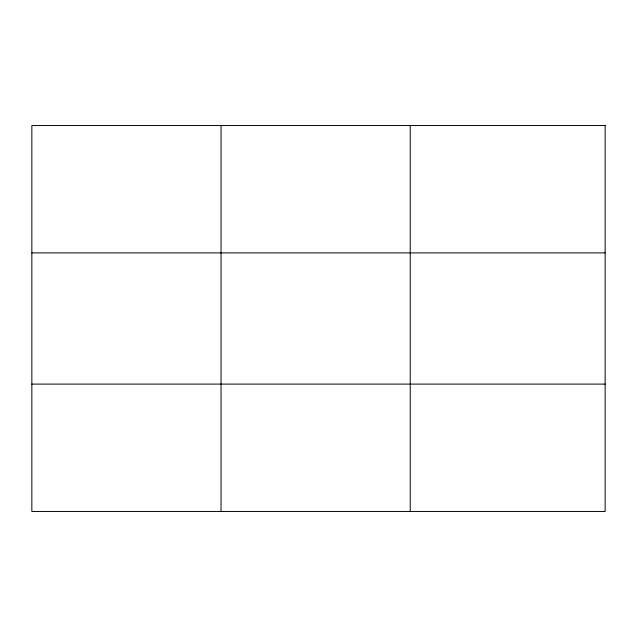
<?xml version="1.0" encoding="UTF-8"?>
<svg xmlns="http://www.w3.org/2000/svg" width="637" height="637" viewBox="0 0 637 637"><rect width="100%" height="100%" fill="white"/><g stroke="black" fill="none" stroke-linecap="round" stroke-linejoin="round"><path stroke-width="0.96" d="M221.039 511.455L221.039 125.545M410.228 511.455L410.228 125.545M31.85 252.897L605.15 252.897M31.85 384.103L605.15 384.103M605.15 125.545L605.15 511.455L31.85 511.455L31.85 125.545L605.15 125.545"/></g></svg>
